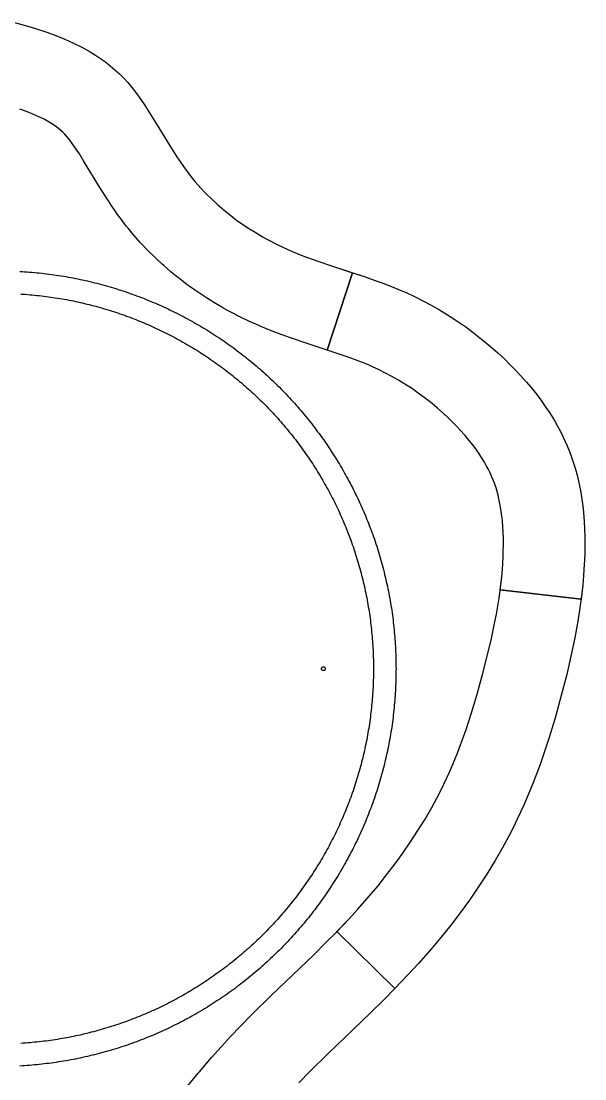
# Model space of a CAD drawing. Header units: metres. Extents: x 0 to 936, y 0 to 1300.
# Drawn here: x 486 to 936, y 443 to 1288 of the extents above; entities that cross this region are included whole.
import ezdxf

# ---------------------------------------------------------------- set-up
doc = ezdxf.new("R2010")
doc.units = ezdxf.units.M
for name, color, linetype in [('AYAK_D60_KAPAK', 3, 'Continuous'), ('AYAK_DIS_D636', 2, 'Continuous'), ('KALINLASTIRMA_KAT1', 5, 'Continuous'), ('KALINLASTIRMA_KAT2', 4, 'Continuous'), ('TABLA_1300', 1, 'Continuous'), ('VIDA_DELIK', 6, 'Continuous')]:
    doc.layers.add(name, color=color, linetype=linetype)

msp = doc.modelspace()

# ---------------------------------------------------------------- linework, layer by layer
at = {"layer": 'AYAK_D60_KAPAK'}
msp.add_lwpolyline([(485.51, 1070.27), (487.34, 1070.15), (489.18, 1070.02), (491.01, 1069.88), (492.85, 1069.72), (494.68, 1069.56), (496.51, 1069.39), (498.35, 1069.2), (500.18, 1069), (502.01, 1068.79), (503.83, 1068.57), (505.66, 1068.34), (507.48, 1068.1), (509.31, 1067.85), (511.13, 1067.58), (512.95, 1067.31), (514.77, 1067.02), (516.58, 1066.72), (518.4, 1066.41), (520.21, 1066.09), (522.02, 1065.76), (523.83, 1065.42), (525.64, 1065.07), (527.44, 1064.7), (529.24, 1064.33), (531.04, 1063.94), (532.84, 1063.54), (534.63, 1063.13), (536.43, 1062.71), (538.22, 1062.28), (540, 1061.84), (541.79, 1061.39), (543.57, 1060.92), (545.35, 1060.45), (547.12, 1059.96), (548.9, 1059.47), (550.67, 1058.96), (552.43, 1058.44), (554.19, 1057.91), (555.95, 1057.37), (557.71, 1056.82), (559.46, 1056.26), (561.21, 1055.69), (562.96, 1055.11), (564.7, 1054.51), (566.44, 1053.91), (568.18, 1053.29), (569.91, 1052.67), (571.64, 1052.03), (573.36, 1051.38), (575.08, 1050.73), (576.79, 1050.06), (578.5, 1049.38), (580.21, 1048.69), (581.91, 1047.99), (583.61, 1047.28), (585.31, 1046.56), (587, 1045.83), (588.68, 1045.09), (590.36, 1044.34), (592.04, 1043.58), (593.71, 1042.81), (595.38, 1042.03), (597.04, 1041.23), (598.69, 1040.43), (600.35, 1039.62), (601.99, 1038.8), (603.63, 1037.96), (605.27, 1037.12), (606.9, 1036.27), (608.53, 1035.41), (610.15, 1034.53), (611.76, 1033.65), (613.37, 1032.76), (614.98, 1031.86), (616.58, 1030.94), (618.17, 1030.02), (619.76, 1029.09), (621.34, 1028.15), (622.92, 1027.2), (624.49, 1026.24), (626.05, 1025.27), (627.61, 1024.29), (629.16, 1023.3), (630.71, 1022.3), (632.25, 1021.29), (633.78, 1020.27), (635.31, 1019.24), (636.83, 1018.21), (638.34, 1017.16), (639.85, 1016.11), (641.35, 1015.04), (642.85, 1013.97), (644.34, 1012.88), (645.82, 1011.79), (647.29, 1010.69), (648.76, 1009.58), (650.22, 1008.46), (651.68, 1007.33), (653.13, 1006.2), (654.57, 1005.05), (656, 1003.9), (657.43, 1002.73), (658.85, 1001.56), (660.26, 1000.38), (661.66, 999.19), (663.06, 997.99), (664.45, 996.79), (665.83, 995.57), (667.21, 994.35), (668.58, 993.12), (669.94, 991.87), (671.29, 990.63), (672.63, 989.37), (673.97, 988.1), (675.3, 986.83), (676.62, 985.55), (677.94, 984.26), (679.24, 982.96), (680.54, 981.66), (681.83, 980.34), (683.11, 979.02), (684.38, 977.69), (685.65, 976.35), (686.91, 975.01), (688.15, 973.66), (689.39, 972.3), (690.63, 970.93), (691.85, 969.55), (693.07, 968.17), (694.27, 966.78), (695.47, 965.38), (696.66, 963.98), (697.84, 962.57), (699.01, 961.15), (700.18, 959.72), (701.33, 958.29), (702.48, 956.85), (703.61, 955.4), (704.74, 953.94), (705.86, 952.48), (706.97, 951.01), (708.07, 949.54), (709.16, 948.06), (710.25, 946.57), (711.32, 945.07), (712.39, 943.57), (713.44, 942.06), (714.49, 940.55), (715.52, 939.03), (716.55, 937.5), (717.57, 935.97), (718.58, 934.43), (719.58, 932.88), (720.57, 931.33), (721.55, 929.77), (722.52, 928.21), (723.48, 926.64), (724.43, 925.06), (725.37, 923.48), (726.3, 921.89), (727.22, 920.3), (728.14, 918.7), (729.04, 917.09), (729.93, 915.48), (730.81, 913.87), (731.69, 912.25), (732.55, 910.62), (733.4, 908.99), (734.24, 907.35), (735.08, 905.71), (735.9, 904.07), (736.71, 902.41), (737.51, 900.76), (738.31, 899.1), (739.09, 897.43), (739.86, 895.76), (740.62, 894.08), (741.37, 892.4), (742.11, 890.72), (742.84, 889.03), (743.56, 887.33), (744.27, 885.63), (744.97, 883.93), (745.66, 882.22), (746.34, 880.51), (747.01, 878.8), (747.66, 877.08), (748.31, 875.36), (748.95, 873.63), (749.57, 871.9), (750.19, 870.16), (750.79, 868.42), (751.39, 866.68), (751.97, 864.93), (752.54, 863.18), (753.1, 861.43), (753.65, 859.68), (754.19, 857.92), (754.72, 856.15), (755.24, 854.39), (755.75, 852.62), (756.24, 850.84), (756.73, 849.07), (757.2, 847.29), (757.67, 845.51), (758.12, 843.72), (758.56, 841.94), (758.99, 840.15), (759.41, 838.35), (759.82, 836.56), (760.22, 834.76), (760.6, 832.96), (760.98, 831.16), (761.35, 829.36), (761.7, 827.55), (762.04, 825.74), (762.37, 823.93), (762.69, 822.12), (763, 820.3), (763.3, 818.49), (763.59, 816.67), (763.86, 814.85), (764.13, 813.03), (764.38, 811.2), (764.62, 809.38), (764.85, 807.55), (765.07, 805.73), (765.28, 803.9), (765.48, 802.07), (765.67, 800.23), (765.84, 798.4), (766, 796.57), (766.16, 794.73), (766.3, 792.9), (766.43, 791.06), (766.55, 789.23), (766.65, 787.39), (766.75, 785.55), (766.83, 783.71), (766.91, 781.87), (766.97, 780.03), (767.02, 778.19), (767.06, 776.35), (767.09, 774.51), (767.1, 772.67), (767.11, 770.83), (767.11, 770.83), (767.1, 768.99), (767.09, 767.15), (767.06, 765.31), (767.02, 763.47), (766.97, 761.63), (766.91, 759.79), (766.83, 757.95), (766.75, 756.11), (766.65, 754.27), (766.55, 752.43), (766.43, 750.6), (766.3, 748.76), (766.16, 746.93), (766, 745.09), (765.84, 743.26), (765.67, 741.42), (765.48, 739.59), (765.28, 737.76), (765.07, 735.93), (764.85, 734.11), (764.62, 732.28), (764.38, 730.46), (764.13, 728.63), (763.86, 726.81), (763.59, 724.99), (763.3, 723.17), (763, 721.36), (762.69, 719.54), (762.37, 717.73), (762.04, 715.92), (761.7, 714.11), (761.35, 712.3), (760.98, 710.5), (760.6, 708.7), (760.22, 706.9), (759.82, 705.1), (759.41, 703.3), (758.99, 701.51), (758.56, 699.72), (758.12, 697.94), (757.67, 696.15), (757.2, 694.37), (756.73, 692.59), (756.24, 690.82), (755.75, 689.04), (755.24, 687.27), (754.72, 685.51), (754.19, 683.74), (753.65, 681.98), (753.1, 680.23), (752.54, 678.47), (751.97, 676.73), (751.39, 674.98), (750.79, 673.24), (750.19, 671.5), (749.57, 669.76), (748.95, 668.03), (748.31, 666.3), (747.66, 664.58), (747.01, 662.86), (746.34, 661.15), (745.66, 659.43), (744.97, 657.73), (744.27, 656.02), (743.56, 654.33), (742.84, 652.63), (742.11, 650.94), (741.37, 649.26), (740.62, 647.58), (739.86, 645.9), (739.09, 644.23), (738.31, 642.56), (737.51, 640.9), (736.71, 639.24), (735.9, 637.59), (735.08, 635.95), (734.24, 634.3), (733.4, 632.67), (732.55, 631.04), (731.69, 629.41), (730.81, 627.79), (729.93, 626.17), (729.04, 624.56), (728.14, 622.96), (727.22, 621.36), (726.3, 619.77), (725.37, 618.18), (724.43, 616.6), (723.48, 615.02), (722.52, 613.45), (721.55, 611.89), (720.57, 610.33), (719.58, 608.78), (718.58, 607.23), (717.57, 605.69), (716.55, 604.16), (715.52, 602.63), (714.49, 601.11), (713.44, 599.6), (712.39, 598.09), (711.32, 596.59), (710.25, 595.09), (709.16, 593.6), (708.07, 592.12), (706.97, 590.64), (705.86, 589.18), (704.74, 587.71), (703.61, 586.26), (702.48, 584.81), (701.33, 583.37), (700.18, 581.94), (699.01, 580.51), (697.84, 579.09), (696.66, 577.68), (695.47, 576.28), (694.27, 574.88), (693.07, 573.49), (691.85, 572.11), (690.63, 570.73), (689.39, 569.36), (688.15, 568), (686.91, 566.65), (685.65, 565.3), (684.38, 563.97), (683.11, 562.64), (681.83, 561.32), (680.54, 560), (679.24, 558.7), (677.94, 557.4), (676.62, 556.11), (675.3, 554.83), (673.97, 553.56), (672.63, 552.29), (671.29, 551.03), (669.94, 549.78), (668.58, 548.54), (667.21, 547.31), (665.83, 546.09), (664.45, 544.87), (663.06, 543.67), (661.66, 542.47), (660.26, 541.28), (658.85, 540.1), (657.43, 538.93), (656, 537.76), (654.57, 536.61), (653.13, 535.46), (651.68, 534.33), (650.22, 533.2), (648.76, 532.08), (647.29, 530.97), (645.82, 529.87), (644.34, 528.78), (642.85, 527.69), (641.35, 526.62), (639.85, 525.55), (638.34, 524.5), (636.83, 523.45), (635.31, 522.42), (633.78, 521.39), (632.25, 520.37), (630.71, 519.36), (629.16, 518.36), (627.61, 517.37), (626.05, 516.39), (624.49, 515.42), (622.92, 514.46), (621.34, 513.51), (619.76, 512.57), (618.17, 511.64), (616.58, 510.72), (614.98, 509.8), (613.37, 508.9), (611.76, 508.01), (610.15, 507.13), (608.53, 506.25), (606.9, 505.39), (605.27, 504.54), (603.63, 503.7), (601.99, 502.86), (600.35, 502.04), (598.69, 501.23), (597.04, 500.43), (595.38, 499.63), (593.71, 498.85), (592.04, 498.08), (590.36, 497.32), (588.68, 496.57), (587, 495.83), (585.31, 495.1), (583.61, 494.38), (581.91, 493.67), (580.21, 492.97), (578.5, 492.28), (576.79, 491.6), (575.08, 490.93), (573.36, 490.27), (571.64, 489.63), (569.91, 488.99), (568.18, 488.37), (566.44, 487.75), (564.7, 487.15), (562.96, 486.55), (561.21, 485.97), (559.46, 485.4), (557.71, 484.84), (555.95, 484.29), (554.19, 483.75), (552.43, 483.22), (550.67, 482.7), (548.9, 482.19), (547.12, 481.7), (545.35, 481.21), (543.57, 480.74), (541.79, 480.27), (540, 479.82), (538.22, 479.38), (536.43, 478.95), (534.63, 478.53), (532.84, 478.12), (531.04, 477.72), (529.24, 477.33), (527.44, 476.96), (525.64, 476.59), (523.83, 476.24), (522.02, 475.9), (520.21, 475.57), (518.4, 475.25), (516.58, 474.94), (514.77, 474.64), (512.95, 474.35), (511.13, 474.08), (509.31, 473.81), (507.48, 473.56), (505.66, 473.32), (503.83, 473.09), (502.01, 472.87), (500.18, 472.66), (498.35, 472.46), (496.51, 472.27), (494.68, 472.1), (492.85, 471.94), (491.01, 471.78), (489.18, 471.64), (487.34, 471.51), (485.51, 471.39)], dxfattribs=at)
at = {"layer": 'AYAK_DIS_D636'}
msp.add_lwpolyline([(484.66, 1088.35), (486.61, 1088.23), (488.56, 1088.11), (490.5, 1087.97), (492.45, 1087.82), (494.39, 1087.66), (496.34, 1087.48), (498.28, 1087.3), (500.22, 1087.1), (502.16, 1086.89), (504.1, 1086.67), (506.04, 1086.44), (507.97, 1086.19), (509.91, 1085.94), (511.84, 1085.67), (513.77, 1085.39), (515.7, 1085.1), (517.63, 1084.79), (519.55, 1084.48), (521.48, 1084.15), (523.4, 1083.81), (525.32, 1083.46), (527.23, 1083.09), (529.15, 1082.72), (531.06, 1082.33), (532.97, 1081.93), (534.88, 1081.52), (536.78, 1081.1), (538.69, 1080.67), (540.59, 1080.22), (542.48, 1079.77), (544.38, 1079.3), (546.27, 1078.82), (548.16, 1078.33), (550.04, 1077.83), (551.92, 1077.31), (553.8, 1076.78), (555.68, 1076.25), (557.55, 1075.7), (559.42, 1075.14), (561.29, 1074.56), (563.15, 1073.98), (565.01, 1073.39), (566.86, 1072.78), (568.71, 1072.16), (570.56, 1071.53), (572.4, 1070.89), (574.24, 1070.24), (576.08, 1069.58), (577.91, 1068.9), (579.73, 1068.22), (581.56, 1067.52), (583.37, 1066.81), (585.19, 1066.09), (587, 1065.36), (588.8, 1064.62), (590.6, 1063.87), (592.4, 1063.11), (594.19, 1062.33), (595.98, 1061.55), (597.76, 1060.75), (599.53, 1059.95), (601.31, 1059.13), (603.07, 1058.3), (604.83, 1057.46), (606.59, 1056.61), (608.34, 1055.75), (610.09, 1054.88), (611.83, 1053.99), (613.56, 1053.1), (615.29, 1052.2), (617.01, 1051.28), (618.73, 1050.36), (620.44, 1049.42), (622.15, 1048.47), (623.85, 1047.52), (625.55, 1046.55), (627.23, 1045.57), (628.92, 1044.59), (630.59, 1043.59), (632.26, 1042.58), (633.93, 1041.56), (635.59, 1040.53), (637.24, 1039.49), (638.88, 1038.44), (640.52, 1037.39), (642.16, 1036.32), (643.78, 1035.24), (645.4, 1034.15), (647.01, 1033.05), (648.62, 1031.94), (650.22, 1030.82), (651.81, 1029.69), (653.39, 1028.56), (654.97, 1027.41), (656.54, 1026.25), (658.11, 1025.08), (659.66, 1023.91), (661.21, 1022.72), (662.75, 1021.52), (664.29, 1020.32), (665.81, 1019.1), (667.33, 1017.88), (668.85, 1016.65), (670.35, 1015.4), (671.85, 1014.15), (673.34, 1012.89), (674.82, 1011.62), (676.29, 1010.34), (677.76, 1009.06), (679.22, 1007.76), (680.67, 1006.45), (682.11, 1005.14), (683.54, 1003.81), (684.97, 1002.48), (686.38, 1001.14), (687.79, 999.79), (689.19, 998.43), (690.59, 997.07), (691.97, 995.69), (693.35, 994.31), (694.71, 992.91), (696.07, 991.51), (697.42, 990.1), (698.76, 988.69), (700.09, 987.26), (701.42, 985.83), (702.73, 984.39), (704.04, 982.94), (705.33, 981.48), (706.62, 980.01), (707.9, 978.54), (709.17, 977.06), (710.43, 975.57), (711.68, 974.07), (712.93, 972.57), (714.16, 971.05), (715.38, 969.54), (716.6, 968.01), (717.8, 966.47), (719, 964.93), (720.19, 963.38), (721.36, 961.83), (722.53, 960.26), (723.69, 958.69), (724.83, 957.11), (725.97, 955.53), (727.1, 953.94), (728.22, 952.34), (729.33, 950.73), (730.43, 949.12), (731.52, 947.5), (732.6, 945.88), (733.67, 944.24), (734.72, 942.6), (735.77, 940.96), (736.81, 939.31), (737.84, 937.65), (738.86, 935.99), (739.87, 934.31), (740.87, 932.64), (741.85, 930.96), (742.83, 929.27), (743.8, 927.57), (744.75, 925.87), (745.7, 924.16), (746.64, 922.45), (747.56, 920.73), (748.48, 919.01), (749.38, 917.28), (750.27, 915.55), (751.15, 913.81), (752.03, 912.06), (752.89, 910.31), (753.74, 908.55), (754.58, 906.79), (755.41, 905.03), (756.23, 903.25), (757.03, 901.48), (757.83, 899.7), (758.61, 897.91), (759.39, 896.12), (760.15, 894.32), (760.9, 892.52), (761.64, 890.72), (762.37, 888.91), (763.09, 887.09), (763.8, 885.28), (764.5, 883.45), (765.18, 881.63), (765.86, 879.8), (766.52, 877.96), (767.17, 876.12), (767.81, 874.28), (768.44, 872.43), (769.06, 870.58), (769.67, 868.73), (770.26, 866.87), (770.84, 865.01), (771.42, 863.14), (771.98, 861.27), (772.53, 859.4), (773.06, 857.52), (773.59, 855.64), (774.11, 853.76), (774.61, 851.88), (775.1, 849.99), (775.58, 848.1), (776.05, 846.2), (776.5, 844.31), (776.95, 842.41), (777.38, 840.5), (777.8, 838.6), (778.21, 836.69), (778.61, 834.78), (779, 832.87), (779.37, 830.95), (779.74, 829.04), (780.09, 827.12), (780.43, 825.2), (780.76, 823.27), (781.07, 821.35), (781.38, 819.42), (781.67, 817.49), (781.95, 815.56), (782.22, 813.63), (782.47, 811.69), (782.72, 809.76), (782.95, 807.82), (783.17, 805.88), (783.38, 803.94), (783.58, 802), (783.76, 800.06), (783.94, 798.11), (784.1, 796.17), (784.25, 794.22), (784.39, 792.28), (784.51, 790.33), (784.62, 788.38), (784.73, 786.43), (784.82, 784.48), (784.89, 782.53), (784.96, 780.58), (785.01, 778.63), (785.06, 776.68), (785.09, 774.73), (785.1, 772.78), (785.11, 770.83), (785.11, 770.83), (785.1, 768.88), (785.09, 766.93), (785.06, 764.98), (785.01, 763.03), (784.96, 761.08), (784.89, 759.13), (784.82, 757.18), (784.73, 755.23), (784.62, 753.28), (784.51, 751.33), (784.39, 749.38), (784.25, 747.44), (784.1, 745.49), (783.94, 743.55), (783.76, 741.6), (783.58, 739.66), (783.38, 737.72), (783.17, 735.78), (782.95, 733.84), (782.72, 731.9), (782.47, 729.97), (782.22, 728.03), (781.95, 726.1), (781.67, 724.17), (781.38, 722.24), (781.07, 720.31), (780.76, 718.39), (780.43, 716.46), (780.09, 714.54), (779.74, 712.62), (779.37, 710.71), (779, 708.79), (778.61, 706.88), (778.21, 704.97), (777.8, 703.06), (777.38, 701.16), (776.95, 699.25), (776.5, 697.35), (776.05, 695.46), (775.58, 693.56), (775.1, 691.67), (774.61, 689.78), (774.11, 687.9), (773.59, 686.02), (773.06, 684.14), (772.53, 682.26), (771.98, 680.39), (771.42, 678.52), (770.84, 676.65), (770.26, 674.79), (769.67, 672.93), (769.06, 671.08), (768.44, 669.23), (767.81, 667.38), (767.17, 665.54), (766.52, 663.7), (765.86, 661.86), (765.18, 660.03), (764.5, 658.21), (763.8, 656.38), (763.09, 654.56), (762.37, 652.75), (761.64, 650.94), (760.9, 649.14), (760.15, 647.34), (759.39, 645.54), (758.61, 643.75), (757.83, 641.96), (757.03, 640.18), (756.23, 638.41), (755.41, 636.63), (754.58, 634.87), (753.74, 633.11), (752.89, 631.35), (752.03, 629.6), (751.15, 627.85), (750.27, 626.11), (749.38, 624.38), (748.48, 622.65), (747.56, 620.93), (746.64, 619.21), (745.7, 617.5), (744.75, 615.79), (743.8, 614.09), (742.83, 612.39), (741.85, 610.7), (740.87, 609.02), (739.87, 607.35), (738.86, 605.67), (737.84, 604.01), (736.81, 602.35), (735.77, 600.7), (734.72, 599.06), (733.67, 597.42), (732.6, 595.78), (731.52, 594.16), (730.43, 592.54), (729.33, 590.93), (728.22, 589.32), (727.1, 587.72), (725.97, 586.13), (724.83, 584.55), (723.69, 582.97), (722.53, 581.4), (721.36, 579.83), (720.19, 578.28), (719, 576.73), (717.8, 575.19), (716.6, 573.65), (715.38, 572.12), (714.16, 570.6), (712.93, 569.09), (711.68, 567.59), (710.43, 566.09), (709.17, 564.6), (707.9, 563.12), (706.62, 561.65), (705.33, 560.18), (704.04, 558.72), (702.73, 557.27), (701.42, 555.83), (700.09, 554.4), (698.76, 552.97), (697.42, 551.56), (696.07, 550.15), (694.71, 548.75), (693.35, 547.35), (691.97, 545.97), (690.59, 544.59), (689.19, 543.23), (687.79, 541.87), (686.38, 540.52), (684.97, 539.18), (683.54, 537.85), (682.11, 536.52), (680.67, 535.21), (679.22, 533.9), (677.76, 532.6), (676.29, 531.32), (674.82, 530.04), (673.34, 528.77), (671.85, 527.51), (670.35, 526.25), (668.85, 525.01), (667.33, 523.78), (665.81, 522.56), (664.29, 521.34), (662.75, 520.14), (661.21, 518.94), (659.66, 517.75), (658.11, 516.58), (656.54, 515.41), (654.97, 514.25), (653.39, 513.1), (651.81, 511.97), (650.22, 510.84), (648.62, 509.72), (647.01, 508.61), (645.4, 507.51), (643.78, 506.42), (642.16, 505.34), (640.52, 504.27), (638.88, 503.22), (637.24, 502.17), (635.59, 501.13), (633.93, 500.1), (632.26, 499.08), (630.59, 498.07), (628.92, 497.07), (627.23, 496.09), (625.55, 495.11), (623.85, 494.14), (622.15, 493.19), (620.44, 492.24), (618.73, 491.3), (617.01, 490.38), (615.29, 489.46), (613.56, 488.56), (611.83, 487.67), (610.09, 486.78), (608.34, 485.91), (606.59, 485.05), (604.83, 484.2), (603.07, 483.36), (601.31, 482.53), (599.53, 481.71), (597.76, 480.91), (595.98, 480.11), (594.19, 479.33), (592.4, 478.55), (590.6, 477.79), (588.8, 477.04), (587, 476.29), (585.19, 475.56), (583.37, 474.85), (581.56, 474.14), (579.73, 473.44), (577.91, 472.76), (576.08, 472.08), (574.24, 471.42), (572.4, 470.77), (570.56, 470.13), (568.71, 469.5), (566.86, 468.88), (565.01, 468.27), (563.15, 467.68), (561.29, 467.09), (559.42, 466.52), (557.55, 465.96), (555.68, 465.41), (553.8, 464.88), (551.92, 464.35), (550.04, 463.83), (548.16, 463.33), (546.27, 462.84), (544.38, 462.36), (542.48, 461.89), (540.59, 461.43), (538.69, 460.99), (536.78, 460.56), (534.88, 460.13), (532.97, 459.72), (531.06, 459.33), (529.15, 458.94), (527.23, 458.57), (525.32, 458.2), (523.4, 457.85), (521.48, 457.51), (519.55, 457.18), (517.63, 456.87), (515.7, 456.56), (513.77, 456.27), (511.84, 455.99), (509.91, 455.72), (507.97, 455.47), (506.04, 455.22), (504.1, 454.99), (502.16, 454.77), (500.22, 454.56), (498.28, 454.36), (496.34, 454.18), (494.39, 454), (492.45, 453.84), (490.5, 453.69), (488.56, 453.55), (486.61, 453.43), (484.66, 453.31)], dxfattribs=at)
at = {"layer": 'KALINLASTIRMA_KAT1'}
for points in [[(476.41, 1288.31), (486.4, 1285.62), (486.4, 1285.62), (496.34, 1282.67), (496.34, 1282.67), (506.16, 1279.43), (506.16, 1279.43), (513.41, 1276.77), (513.41, 1276.77), (520.52, 1273.9), (520.52, 1273.9), (527.47, 1270.8), (527.47, 1270.8), (534.24, 1267.44), (534.24, 1267.44), (540.78, 1263.82), (540.78, 1263.82), (545.01, 1261.24), (545.01, 1261.24), (549.13, 1258.53), (549.13, 1258.53), (553.11, 1255.68), (553.11, 1255.68), (556.97, 1252.68), (556.97, 1252.68), (560.68, 1249.53), (560.68, 1249.53), (564.24, 1246.23), (564.24, 1246.23), (567.64, 1242.77), (567.64, 1242.77), (570.91, 1239.16), (570.91, 1239.16), (574.04, 1235.42), (574.04, 1235.42), (577.07, 1231.55), (577.07, 1231.55), (579.99, 1227.59), (579.99, 1227.59), (584.22, 1221.46), (584.22, 1221.46), (586.96, 1217.28), (586.96, 1217.28), (590.98, 1210.9), (590.98, 1210.9), (604.13, 1189.21), (604.13, 1189.21), (609.57, 1180.62), (609.57, 1180.62), (612.39, 1176.39), (612.39, 1176.39), (615.28, 1172.22), (615.28, 1172.22), (618.28, 1168.13), (618.28, 1168.13), (621.38, 1164.13), (621.38, 1164.13), (624.59, 1160.22), (624.59, 1160.22), (629.6, 1154.54), (629.6, 1154.54), (633.07, 1150.87), (633.07, 1150.87), (638.46, 1145.55), (638.46, 1145.55), (642.17, 1142.12), (642.17, 1142.12), (647.89, 1137.16), (647.89, 1137.16), (651.81, 1133.98), (651.81, 1133.98), (657.84, 1129.39), (657.84, 1129.39), (661.95, 1126.45), (661.95, 1126.45), (668.24, 1122.24), (668.24, 1122.24), (672.51, 1119.56), (672.51, 1119.56), (679.03, 1115.72), (679.03, 1115.72), (683.44, 1113.29), (683.44, 1113.29), (690.15, 1109.84), (690.15, 1109.84), (694.68, 1107.67), (694.68, 1107.67), (701.55, 1104.6), (701.55, 1104.6), (710.82, 1100.83), (710.82, 1100.83), (722.56, 1096.5), (722.56, 1096.5), (734.4, 1092.47), (734.4, 1092.47), (750.37, 1087.22), (750.37, 1087.22), (750.37, 1087.22), (730.07, 1025.47), (730.07, 1025.47), (730.07, 1025.47), (714.1, 1030.72), (713.44, 1030.94), (701.6, 1034.97), (701.6, 1034.97), (700.07, 1035.51), (700.07, 1035.51), (688.34, 1039.84), (688.34, 1039.84), (686.31, 1040.63), (686.31, 1040.63), (677.04, 1044.4), (677.04, 1044.4), (675.05, 1045.25), (675.05, 1045.25), (668.18, 1048.32), (668.18, 1048.32), (666.58, 1049.06), (666.58, 1049.06), (662.05, 1051.23), (662.05, 1051.23), (660.43, 1052.04), (660.43, 1052.04), (653.72, 1055.49), (653.72, 1055.49), (652.1, 1056.35), (652.1, 1056.35), (647.68, 1058.78), (647.68, 1058.78), (646.07, 1059.7), (646.07, 1059.7), (639.55, 1063.53), (639.55, 1063.53), (637.94, 1064.51), (637.94, 1064.51), (633.66, 1067.2), (633.66, 1067.2), (632.06, 1068.24), (632.06, 1068.24), (625.77, 1072.46), (625.77, 1072.46), (624.16, 1073.57), (624.16, 1073.57), (620.06, 1076.5), (620.06, 1076.5), (618.46, 1077.68), (618.46, 1077.68), (612.43, 1082.27), (612.43, 1082.27), (610.84, 1083.52), (610.84, 1083.52), (606.92, 1086.7), (606.92, 1086.7), (605.34, 1088.03), (605.34, 1088.03), (599.61, 1092.99), (599.61, 1092.99), (598.05, 1094.39), (598.05, 1094.39), (594.34, 1097.82), (594.34, 1097.82), (592.78, 1099.31), (592.78, 1099.31), (587.39, 1104.63), (587.39, 1104.63), (585.86, 1106.2), (585.86, 1106.2), (582.39, 1109.87), (582.39, 1109.87), (580.87, 1111.53), (580.87, 1111.53), (575.85, 1117.21), (575.85, 1117.21), (574.37, 1118.95), (574.37, 1118.95), (571.16, 1122.86), (571.16, 1122.86), (569.99, 1124.32), (569.99, 1124.32), (566.89, 1128.32), (566.89, 1128.32), (565.81, 1129.76), (565.81, 1129.76), (562.82, 1133.85), (562.82, 1133.85), (561.91, 1135.12), (561.91, 1135.12), (559.02, 1139.29), (559.02, 1139.29), (558.28, 1140.38), (558.28, 1140.38), (555.46, 1144.61), (555.46, 1144.61), (554.65, 1145.85), (554.65, 1145.85), (549.21, 1154.45), (548.56, 1155.5), (535.68, 1176.73), (535.68, 1176.73), (532.26, 1182.16), (532.26, 1182.16), (530.29, 1185.18), (530.29, 1185.18), (527.08, 1189.82), (527.08, 1189.83), (525.31, 1192.23), (525.31, 1192.23), (523.54, 1194.48), (523.54, 1194.48), (521.89, 1196.46), (521.89, 1196.46), (520.35, 1198.15), (520.35, 1198.15), (518.93, 1199.6), (518.93, 1199.6), (517.51, 1200.91), (517.51, 1200.91), (515.97, 1202.22), (515.97, 1202.22), (514.24, 1203.57), (514.24, 1203.57), (512.32, 1204.94), (512.32, 1204.94), (510.21, 1206.33), (510.21, 1206.33), (508.12, 1207.6), (508.12, 1207.61), (504.04, 1209.87), (504.04, 1209.87), (499.78, 1211.98), (499.78, 1211.98), (495.1, 1214.06), (495.1, 1214.06), (490.05, 1216.1), (490.05, 1216.1), (484.77, 1218.04)], [(616.16, 434.22), (627.24, 447.74), (627.24, 447.74), (628.11, 448.78), (628.11, 448.78), (637.83, 460.15), (638.63, 461.06), (645.25, 468.52), (645.98, 469.32), (652.72, 476.67), (653.49, 477.49), (660.36, 484.72), (661.12, 485.51), (669.87, 494.4), (670.68, 495.21), (684.94, 509.21), (685.45, 509.71), (719.4, 542.3), (719.4, 542.3), (729.42, 552.2), (729.42, 552.2), (737.49, 560.41), (737.49, 560.41), (737.84, 560.78), (737.84, 560.78), (737.84, 560.78), (784.28, 515.29), (784.28, 515.29), (784.28, 515.29), (784.21, 515.22), (784.21, 515.22), (775.44, 506.29), (775.44, 506.29), (764.76, 495.74), (764.76, 495.74), (730.47, 462.82), (730.47, 462.82), (716.21, 448.83), (716.21, 448.83), (707.47, 439.93)]]:
    msp.add_lwpolyline(points, dxfattribs=at)
msp.add_lwpolyline([(730.09, 1025.46), (730.09, 1025.46), (750.39, 1087.21), (750.39, 1087.21), (750.39, 1087.21), (760.53, 1083.87), (760.53, 1083.87), (767.61, 1081.44), (767.61, 1081.44), (774.66, 1078.89), (774.66, 1078.89), (781.64, 1076.22), (781.64, 1076.22), (788.56, 1073.37), (788.56, 1073.37), (793.12, 1071.37), (793.12, 1071.37), (799.91, 1068.2), (799.91, 1068.2), (806.61, 1064.85), (806.61, 1064.85), (813.22, 1061.31), (813.22, 1061.31), (819.74, 1057.59), (819.74, 1057.59), (828.28, 1052.35), (828.28, 1052.35), (834.57, 1048.22), (834.57, 1048.22), (840.76, 1043.91), (840.76, 1043.91), (846.85, 1039.43), (846.85, 1039.43), (854.79, 1033.2), (854.79, 1033.2), (860.61, 1028.33), (860.61, 1028.33), (866.31, 1023.3), (866.31, 1023.3), (871.9, 1018.12), (871.9, 1018.12), (875.54, 1014.57), (875.54, 1014.57), (880.89, 1009.13), (880.89, 1009.13), (884.37, 1005.42), (884.37, 1005.42), (889.44, 999.72), (889.44, 999.72), (892.72, 995.84), (892.72, 995.84), (897.46, 989.9), (897.46, 989.9), (900.51, 985.86), (900.51, 985.86), (904.88, 979.68), (904.88, 979.68), (907.66, 975.48), (907.66, 975.48), (911.61, 969.07), (911.61, 969.07), (914.1, 964.72), (914.1, 964.72), (916.45, 960.32), (916.45, 960.32), (918.68, 955.85), (918.68, 955.85), (921.76, 949.04), (921.76, 949.04), (923.63, 944.43), (923.63, 944.43), (925.36, 939.76), (925.36, 939.76), (926.94, 935.04), (926.94, 935.04), (928.37, 930.27), (928.37, 930.27), (929.66, 925.46), (929.66, 925.46), (930.82, 920.6), (930.82, 920.6), (932.31, 913.24), (932.31, 913.24), (933.15, 908.29), (933.15, 908.29), (934.19, 900.81), (934.19, 900.81), (934.73, 895.8), (934.73, 895.8), (935.34, 888.24), (935.34, 888.24), (935.62, 883.19), (935.62, 883.19), (935.86, 875.58), (935.86, 875.58), (935.9, 870.51), (935.9, 870.51), (935.79, 862.89), (935.79, 862.89), (935.62, 857.82), (935.62, 857.82), (935.21, 850.23), (935.21, 850.23), (934.85, 845.18), (934.85, 845.18), (934.19, 837.65), (934.19, 837.65), (932.76, 825.17), (932.76, 825.17), (931.73, 817.72), (931.73, 817.72), (930.57, 810.3), (930.57, 810.3), (929.3, 802.92), (929.3, 802.92), (927.91, 795.55), (927.91, 795.55), (924.85, 780.89), (924.85, 780.89), (921.43, 766.31), (921.43, 766.31), (917.07, 749.37), (917.07, 749.37), (912.39, 732.5), (912.39, 732.5), (909.54, 722.9), (909.54, 722.9), (907.32, 715.73), (907.32, 715.73), (902.63, 701.46), (902.63, 701.46), (900.15, 694.38), (900.15, 694.38), (897.57, 687.33), (897.57, 687.33), (894.89, 680.33), (894.89, 680.33), (892.1, 673.36), (892.1, 673.36), (887.19, 661.87), (887.19, 661.87), (881.94, 650.52), (881.94, 650.52), (878.63, 643.78), (878.63, 643.78), (875.19, 637.11), (875.19, 637.11), (870.43, 628.3), (870.43, 628.3), (864.2, 617.44), (864.2, 617.44), (857.66, 606.76), (857.66, 606.76), (850.84, 596.25), (850.84, 596.25), (843.74, 585.94), (843.74, 585.94), (836.39, 575.81), (836.39, 575.81), (828.79, 565.88), (828.79, 565.88), (820.96, 556.13), (820.96, 556.13), (812.91, 546.57), (812.91, 546.57), (803.01, 535.31), (803.01, 535.31), (794.56, 526.09), (794.56, 526.09), (784.29, 515.3), (784.29, 515.3), (784.29, 515.3), (737.86, 560.8), (737.86, 560.8), (737.86, 560.8), (747.05, 570.46), (747.05, 570.46), (754.64, 578.74), (754.64, 578.74), (763.63, 588.96), (763.63, 588.96), (770.74, 597.41), (770.74, 597.41), (777.64, 606), (777.64, 606), (784.28, 614.67), (784.28, 614.67), (790.66, 623.46), (790.66, 623.46), (796.8, 632.38), (796.8, 632.38), (802.67, 641.43), (802.67, 641.43), (808.28, 650.59), (808.28, 650.59), (813.65, 659.94), (813.65, 659.94), (817.7, 667.43), (817.7, 667.43), (820.56, 673.01), (820.56, 673.01), (823.28, 678.52), (823.28, 678.52), (827.79, 688.28), (827.79, 688.28), (832.04, 698.22), (832.04, 698.22), (834.37, 704.04), (834.37, 704.04), (836.7, 710.13), (836.7, 710.13), (838.96, 716.3), (838.96, 716.3), (841.08, 722.36), (841.08, 722.36), (845.4, 735.49), (845.4, 735.49), (847.33, 741.74), (847.33, 741.74), (849.91, 750.43), (849.91, 750.43), (854.28, 766.17), (854.28, 766.17), (858.3, 781.82), (858.3, 781.83), (861.39, 794.97), (861.39, 794.97), (864.16, 808.22), (864.16, 808.22), (865.33, 814.44), (865.33, 814.44), (866.43, 820.84), (866.43, 820.84), (867.42, 827.2), (867.42, 827.2), (868.27, 833.32), (868.27, 833.32), (869.51, 844.19), (869.51, 844.19), (870.06, 850.35), (870.06, 850.35), (870.34, 854.27), (870.34, 854.27), (870.68, 860.66), (870.68, 860.66), (870.81, 864.45), (870.81, 864.45), (870.89, 870.7), (870.89, 870.7), (870.86, 874.33), (870.86, 874.33), (870.68, 880.4), (870.68, 880.4), (870.49, 883.82), (870.49, 883.82), (870.02, 889.66), (870.02, 889.66), (869.67, 892.85), (869.67, 892.85), (868.9, 898.41), (868.9, 898.41), (868.4, 901.35), (868.4, 901.35), (867.34, 906.6), (867.34, 906.6), (866.65, 909.49), (866.65, 909.49), (865.84, 912.49), (865.84, 912.49), (864.97, 915.39), (864.97, 915.39), (864.04, 918.19), (864.04, 918.19), (863.03, 920.91), (863.03, 920.91), (862.02, 923.4), (862.02, 923.4), (859.96, 927.95), (859.96, 927.95), (858.69, 930.49), (858.69, 930.49), (857.21, 933.27), (857.21, 933.27), (855.71, 935.88), (855.71, 935.88), (852.89, 940.47), (852.89, 940.47), (851.24, 942.95), (851.24, 942.95), (848.01, 947.52), (848.01, 947.52), (846.1, 950.05), (846.1, 950.06), (842.49, 954.58), (842.49, 954.58), (840.33, 957.13), (840.33, 957.13), (836.37, 961.58), (836.37, 961.58), (833.98, 964.13), (833.98, 964.13), (829.71, 968.48), (829.71, 968.48), (827.13, 970.99), (827.13, 970.99), (822.7, 975.1), (822.7, 975.1), (818.27, 979), (818.27, 979), (813.87, 982.68), (813.87, 982.68), (807.5, 987.68), (807.5, 987.68), (802.92, 991.06), (802.92, 991.06), (798.15, 994.38), (798.15, 994.38), (793.43, 997.48), (793.43, 997.48), (786.63, 1001.65), (786.63, 1001.65), (781.77, 1004.42), (781.77, 1004.42), (776.72, 1007.12), (776.72, 1007.12), (771.62, 1009.67), (771.62, 1009.67), (766.33, 1012.14), (766.33, 1012.14), (763.13, 1013.55), (763.13, 1013.55), (757.63, 1015.81), (757.63, 1015.81), (751.98, 1017.97), (751.98, 1017.97), (746, 1020.13), (746, 1020.13), (739.8, 1022.27), (739.8, 1022.27), (730.09, 1025.46), (730.09, 1025.46)], close=True, dxfattribs=at)
at = {"layer": 'KALINLASTIRMA_KAT2'}
for points in [[(476.45, 1288.3), (486.4, 1285.62), (486.4, 1285.62), (496.34, 1282.67), (496.34, 1282.67), (506.16, 1279.43), (506.16, 1279.43), (513.41, 1276.77), (513.41, 1276.77), (520.52, 1273.9), (520.52, 1273.9), (527.47, 1270.8), (527.47, 1270.8), (534.24, 1267.44), (534.24, 1267.44), (540.78, 1263.82), (540.78, 1263.82), (545.01, 1261.24), (545.01, 1261.24), (549.13, 1258.53), (549.13, 1258.53), (553.11, 1255.68), (553.11, 1255.68), (556.97, 1252.68), (556.97, 1252.68), (560.68, 1249.53), (560.68, 1249.53), (564.24, 1246.23), (564.24, 1246.23), (567.64, 1242.77), (567.64, 1242.77), (570.91, 1239.16), (570.91, 1239.16), (574.04, 1235.42), (574.04, 1235.42), (577.07, 1231.55), (577.07, 1231.55), (579.99, 1227.59), (579.99, 1227.59), (584.22, 1221.46), (584.22, 1221.46), (586.96, 1217.28), (586.96, 1217.28), (590.98, 1210.9), (590.98, 1210.9), (604.13, 1189.21), (604.13, 1189.21), (609.57, 1180.62), (609.57, 1180.62), (612.39, 1176.39), (612.39, 1176.39), (615.28, 1172.22), (615.28, 1172.22), (618.28, 1168.13), (618.28, 1168.13), (621.38, 1164.13), (621.38, 1164.13), (624.59, 1160.22), (624.59, 1160.22), (629.6, 1154.54), (629.6, 1154.54), (633.07, 1150.87), (633.07, 1150.87), (638.46, 1145.55), (638.46, 1145.55), (642.17, 1142.12), (642.17, 1142.12), (647.89, 1137.16), (647.89, 1137.16), (651.81, 1133.98), (651.81, 1133.98), (657.84, 1129.39), (657.84, 1129.39), (661.95, 1126.45), (661.95, 1126.45), (668.24, 1122.24), (668.24, 1122.24), (672.51, 1119.56), (672.51, 1119.56), (679.03, 1115.72), (679.03, 1115.72), (683.44, 1113.29), (683.44, 1113.29), (690.15, 1109.84), (690.15, 1109.84), (694.68, 1107.67), (694.68, 1107.67), (701.55, 1104.6), (701.55, 1104.6), (710.82, 1100.83), (710.82, 1100.83), (722.56, 1096.5), (722.56, 1096.5), (734.4, 1092.47), (734.4, 1092.47), (760.53, 1083.87), (760.53, 1083.87), (767.61, 1081.44), (767.61, 1081.44), (774.66, 1078.89), (774.66, 1078.89), (781.64, 1076.22), (781.64, 1076.22), (788.56, 1073.37), (788.56, 1073.37), (793.12, 1071.37), (793.12, 1071.37), (799.91, 1068.2), (799.91, 1068.2), (806.61, 1064.85), (806.61, 1064.85), (813.22, 1061.31), (813.22, 1061.31), (819.74, 1057.59), (819.74, 1057.59), (828.28, 1052.35), (828.28, 1052.35), (834.57, 1048.22), (834.57, 1048.22), (840.76, 1043.91), (840.76, 1043.91), (846.85, 1039.43), (846.85, 1039.43), (854.79, 1033.2), (854.79, 1033.2), (860.61, 1028.33), (860.61, 1028.33), (866.31, 1023.3), (866.31, 1023.3), (871.9, 1018.12), (871.9, 1018.12), (875.54, 1014.57), (875.54, 1014.57), (880.89, 1009.13), (880.89, 1009.13), (884.37, 1005.42), (884.37, 1005.42), (889.44, 999.72), (889.44, 999.72), (892.72, 995.84), (892.72, 995.84), (897.46, 989.9), (897.46, 989.9), (900.51, 985.86), (900.51, 985.86), (904.88, 979.68), (904.88, 979.68), (907.66, 975.48), (907.66, 975.48), (911.61, 969.07), (911.61, 969.07), (914.1, 964.72), (914.1, 964.72), (916.45, 960.32), (916.45, 960.32), (918.68, 955.85), (918.68, 955.85), (921.76, 949.04), (921.76, 949.04), (923.63, 944.43), (923.63, 944.43), (925.36, 939.76), (925.36, 939.76), (926.94, 935.04), (926.94, 935.04), (928.37, 930.27), (928.37, 930.27), (929.66, 925.46), (929.66, 925.46), (930.82, 920.6), (930.82, 920.6), (932.31, 913.24), (932.31, 913.24), (933.15, 908.29), (933.15, 908.29), (934.19, 900.81), (934.19, 900.81), (934.73, 895.8), (934.73, 895.8), (935.34, 888.24), (935.34, 888.24), (935.62, 883.19), (935.62, 883.19), (935.86, 875.58), (935.86, 875.58), (935.9, 870.51), (935.9, 870.51), (935.79, 862.89), (935.79, 862.89), (935.62, 857.82), (935.62, 857.82), (935.21, 850.23), (935.21, 850.23), (934.85, 845.18), (934.85, 845.18), (934.19, 837.65), (934.19, 837.65), (932.92, 826.51), (932.92, 826.51), (932.92, 826.51), (868.34, 833.88), (868.34, 833.88), (868.34, 833.88), (869.51, 844.19), (869.51, 844.19), (870.06, 850.35), (870.06, 850.35), (870.34, 854.27), (870.34, 854.27), (870.68, 860.66), (870.68, 860.66), (870.81, 864.45), (870.81, 864.45), (870.89, 870.7), (870.89, 870.7), (870.86, 874.33), (870.86, 874.33), (870.68, 880.4), (870.68, 880.4), (870.49, 883.82), (870.49, 883.82), (870.02, 889.66), (870.02, 889.66), (869.67, 892.85), (869.67, 892.85), (868.9, 898.41), (868.9, 898.41), (868.4, 901.35), (868.4, 901.35), (867.34, 906.6), (867.34, 906.6), (866.65, 909.49), (866.65, 909.49), (865.84, 912.49), (865.84, 912.49), (864.97, 915.39), (864.97, 915.39), (864.04, 918.19), (864.04, 918.19), (863.03, 920.91), (863.03, 920.91), (862.02, 923.4), (862.02, 923.4), (859.96, 927.95), (859.96, 927.95), (858.69, 930.49), (858.69, 930.49), (857.21, 933.27), (857.21, 933.27), (855.71, 935.88), (855.71, 935.88), (852.89, 940.47), (852.89, 940.47), (851.24, 942.95), (851.24, 942.95), (848.01, 947.52), (848.01, 947.52), (846.1, 950.05), (846.1, 950.06), (842.49, 954.58), (842.49, 954.58), (840.33, 957.13), (840.33, 957.13), (836.37, 961.58), (836.37, 961.58), (833.98, 964.13), (833.98, 964.13), (829.71, 968.48), (829.71, 968.48), (827.13, 970.99), (827.13, 970.99), (822.7, 975.1), (822.7, 975.1), (818.27, 979), (818.27, 979), (813.87, 982.68), (813.87, 982.68), (807.5, 987.68), (807.5, 987.68), (802.92, 991.06), (802.92, 991.06), (798.15, 994.38), (798.15, 994.38), (793.43, 997.48), (793.43, 997.48), (786.63, 1001.65), (786.63, 1001.65), (781.77, 1004.42), (781.77, 1004.42), (776.72, 1007.12), (776.72, 1007.12), (771.62, 1009.67), (771.62, 1009.67), (766.33, 1012.14), (766.33, 1012.14), (763.13, 1013.55), (763.13, 1013.55), (757.63, 1015.81), (757.63, 1015.81), (751.98, 1017.97), (751.98, 1017.97), (746, 1020.13), (746, 1020.13), (739.8, 1022.27), (739.8, 1022.27), (714.1, 1030.72), (713.44, 1030.94), (701.6, 1034.97), (701.6, 1034.97), (700.07, 1035.51), (700.07, 1035.51), (688.34, 1039.84), (688.34, 1039.84), (686.31, 1040.63), (686.31, 1040.63), (677.04, 1044.4), (677.04, 1044.4), (675.05, 1045.25), (675.05, 1045.25), (668.18, 1048.32), (668.18, 1048.32), (666.58, 1049.06), (666.58, 1049.06), (662.05, 1051.23), (662.05, 1051.23), (660.43, 1052.04), (660.43, 1052.04), (653.72, 1055.49), (653.72, 1055.49), (652.1, 1056.35), (652.1, 1056.35), (647.68, 1058.78), (647.68, 1058.78), (646.07, 1059.7), (646.07, 1059.7), (639.55, 1063.53), (639.55, 1063.53), (637.94, 1064.51), (637.94, 1064.51), (633.66, 1067.2), (633.66, 1067.2), (632.06, 1068.24), (632.06, 1068.24), (625.77, 1072.46), (625.77, 1072.46), (624.16, 1073.57), (624.16, 1073.57), (620.06, 1076.5), (620.06, 1076.5), (618.46, 1077.68), (618.46, 1077.68), (612.43, 1082.27), (612.43, 1082.27), (610.84, 1083.52), (610.84, 1083.52), (606.92, 1086.7), (606.92, 1086.7), (605.34, 1088.03), (605.34, 1088.03), (599.61, 1092.99), (599.61, 1092.99), (598.05, 1094.39), (598.05, 1094.39), (594.34, 1097.82), (594.34, 1097.82), (592.78, 1099.31), (592.78, 1099.31), (587.39, 1104.63), (587.39, 1104.63), (585.86, 1106.2), (585.86, 1106.2), (582.39, 1109.87), (582.39, 1109.87), (580.87, 1111.53), (580.87, 1111.53), (575.85, 1117.21), (575.85, 1117.21), (574.37, 1118.95), (574.37, 1118.95), (571.16, 1122.86), (571.16, 1122.86), (569.99, 1124.32), (569.99, 1124.32), (566.89, 1128.32), (566.89, 1128.32), (565.81, 1129.76), (565.81, 1129.76), (562.82, 1133.85), (562.82, 1133.85), (561.91, 1135.12), (561.91, 1135.12), (559.02, 1139.29), (559.02, 1139.29), (558.28, 1140.38), (558.28, 1140.38), (555.46, 1144.61), (555.46, 1144.61), (554.65, 1145.85), (554.65, 1145.85), (549.21, 1154.45), (548.56, 1155.5), (535.68, 1176.73), (535.68, 1176.73), (532.26, 1182.16), (532.26, 1182.16), (530.29, 1185.18), (530.29, 1185.18), (527.08, 1189.82), (527.08, 1189.83), (525.31, 1192.23), (525.31, 1192.23), (523.54, 1194.48), (523.54, 1194.48), (521.89, 1196.46), (521.89, 1196.46), (520.35, 1198.15), (520.35, 1198.15), (518.93, 1199.6), (518.93, 1199.6), (517.51, 1200.91), (517.51, 1200.91), (515.97, 1202.22), (515.97, 1202.22), (514.24, 1203.57), (514.24, 1203.57), (512.32, 1204.94), (512.32, 1204.94), (510.21, 1206.33), (510.21, 1206.33), (508.12, 1207.6), (508.12, 1207.61), (504.04, 1209.87), (504.04, 1209.87), (499.78, 1211.98), (499.78, 1211.98), (495.1, 1214.06), (495.1, 1214.06), (490.05, 1216.1), (490.05, 1216.1), (484.77, 1218.04)], [(616.16, 434.22), (627.24, 447.74), (627.24, 447.74), (628.11, 448.78), (628.11, 448.78), (637.83, 460.15), (638.63, 461.06), (645.25, 468.52), (645.98, 469.32), (652.72, 476.67), (653.49, 477.49), (660.36, 484.72), (661.12, 485.51), (669.87, 494.4), (670.68, 495.21), (684.94, 509.21), (685.45, 509.71), (719.4, 542.3), (719.4, 542.3), (729.42, 552.2), (729.42, 552.2), (737.49, 560.41), (737.49, 560.41), (747.05, 570.46), (747.05, 570.46), (754.64, 578.74), (754.64, 578.74), (763.63, 588.96), (763.63, 588.96), (770.74, 597.41), (770.74, 597.41), (777.64, 606), (777.64, 606), (784.28, 614.67), (784.28, 614.67), (790.66, 623.46), (790.66, 623.46), (796.8, 632.38), (796.8, 632.38), (802.67, 641.43), (802.67, 641.43), (808.28, 650.59), (808.28, 650.59), (813.65, 659.94), (813.65, 659.94), (817.7, 667.43), (817.7, 667.43), (820.56, 673.01), (820.56, 673.01), (823.28, 678.52), (823.28, 678.52), (827.79, 688.28), (827.79, 688.28), (832.04, 698.22), (832.04, 698.22), (834.37, 704.04), (834.37, 704.04), (836.7, 710.13), (836.7, 710.13), (838.96, 716.3), (838.96, 716.3), (841.08, 722.36), (841.08, 722.36), (845.4, 735.49), (845.4, 735.49), (847.33, 741.74), (847.33, 741.74), (849.91, 750.43), (849.91, 750.43), (854.28, 766.17), (854.28, 766.17), (858.3, 781.82), (858.3, 781.83), (861.39, 794.97), (861.39, 794.97), (864.16, 808.22), (864.16, 808.22), (865.33, 814.44), (865.33, 814.44), (866.43, 820.84), (866.43, 820.84), (867.42, 827.2), (867.42, 827.2), (868.27, 833.32), (868.27, 833.32), (868.33, 833.86), (868.33, 833.86), (868.33, 833.86), (932.91, 826.49), (932.91, 826.49), (932.91, 826.49), (932.76, 825.17), (932.76, 825.17), (931.73, 817.72), (931.73, 817.72), (930.57, 810.3), (930.57, 810.3), (929.3, 802.92), (929.3, 802.92), (927.91, 795.55), (927.91, 795.55), (924.85, 780.89), (924.85, 780.89), (921.43, 766.31), (921.43, 766.31), (917.07, 749.37), (917.07, 749.37), (912.39, 732.5), (912.39, 732.5), (909.54, 722.9), (909.54, 722.9), (907.32, 715.73), (907.32, 715.73), (902.63, 701.46), (902.63, 701.46), (900.15, 694.38), (900.15, 694.38), (897.57, 687.33), (897.57, 687.33), (894.89, 680.33), (894.89, 680.33), (892.1, 673.36), (892.1, 673.36), (887.19, 661.87), (887.19, 661.87), (881.94, 650.52), (881.94, 650.52), (878.63, 643.78), (878.63, 643.78), (875.19, 637.11), (875.19, 637.11), (870.43, 628.3), (870.43, 628.3), (864.2, 617.44), (864.2, 617.44), (857.66, 606.76), (857.66, 606.76), (850.84, 596.25), (850.84, 596.25), (843.74, 585.94), (843.74, 585.94), (836.39, 575.81), (836.39, 575.81), (828.79, 565.88), (828.79, 565.88), (820.96, 556.13), (820.96, 556.13), (812.91, 546.57), (812.91, 546.57), (803.01, 535.31), (803.01, 535.31), (794.56, 526.09), (794.56, 526.09), (784.21, 515.22), (784.21, 515.22), (775.44, 506.29), (775.44, 506.29), (764.76, 495.74), (764.76, 495.74), (730.47, 462.82), (730.47, 462.82), (716.21, 448.83), (716.21, 448.83), (707.47, 439.93)]]:
    msp.add_lwpolyline(points, dxfattribs=at)
at = {"layer": 'TABLA_1300'}
msp.add_lwpolyline([(476.41, 1288.31), (486.4, 1285.62), (496.34, 1282.67), (506.16, 1279.43), (513.41, 1276.77), (520.52, 1273.9), (527.47, 1270.8), (534.24, 1267.44), (540.78, 1263.82), (545.01, 1261.24), (549.13, 1258.53), (553.11, 1255.68), (556.97, 1252.68), (560.68, 1249.53), (564.24, 1246.23), (567.64, 1242.77), (570.91, 1239.16), (574.04, 1235.42), (577.07, 1231.55), (579.99, 1227.59), (584.22, 1221.46), (586.96, 1217.28), (590.98, 1210.9), (604.13, 1189.21), (609.57, 1180.62), (612.39, 1176.39), (615.28, 1172.22), (618.28, 1168.13), (621.38, 1164.13), (624.59, 1160.22), (629.6, 1154.54), (633.07, 1150.87), (638.46, 1145.55), (642.17, 1142.12), (647.89, 1137.16), (651.81, 1133.98), (657.84, 1129.39), (661.95, 1126.45), (668.24, 1122.24), (672.51, 1119.56), (679.03, 1115.72), (683.44, 1113.29), (690.15, 1109.84), (694.68, 1107.67), (701.55, 1104.6), (710.82, 1100.83), (722.56, 1096.5), (734.4, 1092.47), (760.53, 1083.87), (767.61, 1081.44), (774.66, 1078.89), (781.64, 1076.22), (788.56, 1073.37), (793.12, 1071.37), (799.91, 1068.2), (806.61, 1064.85), (813.22, 1061.31), (819.74, 1057.59), (828.28, 1052.35), (834.57, 1048.22), (840.76, 1043.91), (846.85, 1039.43), (854.79, 1033.2), (860.61, 1028.33), (866.31, 1023.3), (871.9, 1018.12), (875.54, 1014.57), (880.89, 1009.13), (884.37, 1005.42), (889.44, 999.72), (892.72, 995.84), (897.46, 989.9), (900.51, 985.86), (904.88, 979.68), (907.66, 975.48), (911.61, 969.07), (914.1, 964.72), (916.45, 960.32), (918.68, 955.85), (921.76, 949.04), (923.63, 944.43), (925.36, 939.76), (926.94, 935.04), (928.37, 930.27), (929.66, 925.46), (930.82, 920.6), (932.31, 913.24), (933.15, 908.29), (934.19, 900.81), (934.73, 895.8), (935.34, 888.24), (935.62, 883.19), (935.86, 875.58), (935.9, 870.51), (935.79, 862.89), (935.62, 857.82), (935.21, 850.23), (934.85, 845.18), (934.19, 837.65), (932.76, 825.17), (931.73, 817.72), (930.57, 810.3), (929.3, 802.92), (927.91, 795.55), (924.85, 780.89), (921.43, 766.31), (917.07, 749.37), (912.39, 732.5), (909.54, 722.9), (907.32, 715.73), (902.63, 701.46), (900.15, 694.38), (897.57, 687.33), (894.89, 680.33), (892.1, 673.36), (887.19, 661.87), (881.94, 650.52), (878.63, 643.78), (875.19, 637.11), (870.43, 628.3), (864.2, 617.44), (857.66, 606.76), (850.84, 596.25), (843.74, 585.94), (836.39, 575.81), (828.79, 565.88), (820.96, 556.13), (812.91, 546.57), (803.01, 535.31), (794.56, 526.09), (784.21, 515.22), (775.44, 506.29), (764.76, 495.74), (730.47, 462.82), (716.21, 448.83), (707.47, 439.93)], dxfattribs=at)
at = {"layer": 'VIDA_DELIK'}
msp.add_circle((727.11, 770.83), 1.5, dxfattribs=at)

doc.saveas('drawing.dxf')
